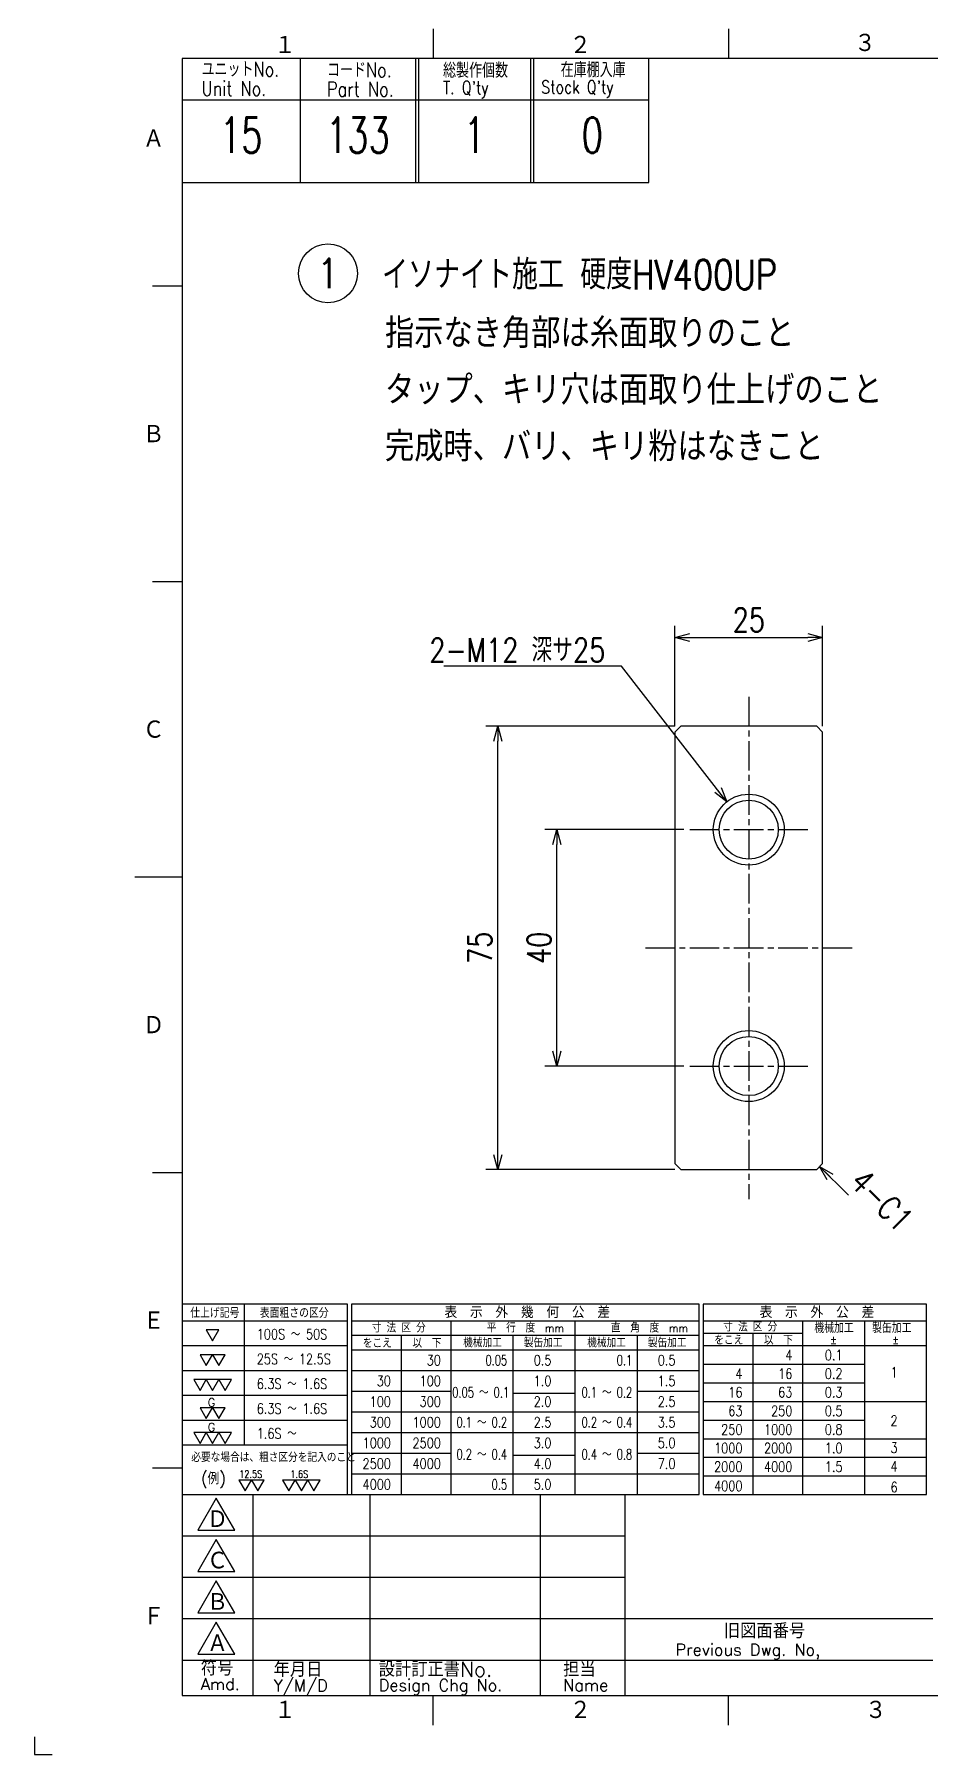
# Model space of a CAD drawing. Extents: x 0 to 420, y 0 to 594.
# Drawn here: x 0 to 151.5, y 0 to 291.1 of the extents above; entities that cross this region are included whole.
import ezdxf
from ezdxf.enums import TextEntityAlignment as Align

# ---------------------------------------------------------------- set-up
doc = ezdxf.new("R2010")
doc.units = 0
doc.linetypes.add('GEN7A', pattern=[7.5, 5, -0.75, 1, -0.75])
doc.layers.get('0').update_dxf_attribs({"linetype": 'CONTINUOUS'})
doc.layers.get('DEFPOINTS').update_dxf_attribs({"linetype": 'CONTINUOUS'})
for name, color, linetype in [('2', 5, 'CONTINUOUS'), ('4', 3, 'CONTINUOUS'), ('5', 3, 'CONTINUOUS'), ('6', 52, 'CONTINUOUS'), ('7A', 4, 'GEN7A'), ('RAHM2', 1, 'CONTINUOUS')]:
    doc.layers.add(name, color=color, linetype=linetype)
doc.styles.add('DIMENSION', font='monotxt.shx', dxfattribs={"bigfont": 'bigfont.shx'})
doc.styles.get("Standard").update_dxf_attribs({"font": 'romans.shx', "width": 0.8, "bigfont": 'extfont.shx'})
doc.dimstyles.new('GEN-ISO', dxfattribs={"dimtxt": 4, "dimasz": 2.5, "dimexe": 2, "dimexo": 1, "dimgap": 1, "dimtad": 3, "dimdec": 3, "dimrnd": 0.001, "dimdsep": 46, "dimtxsty": 'Standard', "dimblk": 'OPEN30', "dimcen": 0, "dimclrt": 52, "dimadec": 0, "dimazin": 0, "dimtp": 0.1, "dimtm": 0.1, "dimtfac": 0.6, "dimtdec": 3, "dimtmove": 0, "dimatfit": 3, "dimldrblk": 'OPEN30', "dimfxl": 1, "dimarcsym": 0})

# ---------------------------------------------------------------- blocks, each defined once
blk = doc.blocks.new('1A3ﾌﾞﾋﾝ')
at = {"layer": 'RAHM2', "color": 5, "linetype": 'Continuous'}
for p, q in [((67.5, 292), (67.5, 287)), ((117.5, 292), (117.5, 287)), ((410, 287), (25, 287)), ((25, 287), (25, 10)), ((104, 266), (104, 287)), ((25, 266), (64.5, 266)), ((64.5, 266), (104, 266)), ((20, 248.5), (25, 248.5)), ((20, 198.5), (25, 198.5)), ((17, 148.5), (25, 148.5)), ((20, 98.5), (25, 98.5)), ((20, 48.5), (25, 48.5)), ((25, 10), (410, 10)), ((67.5, 5), (67.5, 10)), ((117.5, 5), (117.5, 10)), ((0, 3), (0, 0)), ((0, 0), (3, 0))]:
    blk.add_line(p, q, dxfattribs=at)
at = {"layer": 'RAHM2', "color": 7, "linetype": 'Continuous'}
for p, q in [((45, 287), (45, 266)), ((64.5, 287), (64.5, 266)), ((65, 287), (65, 266)), ((84, 287), (84, 266)), ((84.5, 287), (84.5, 266)), ((25, 280), (64.5, 280)), ((64.5, 280), (104, 280)), ((25, 44), (100, 44)), ((37, 44), (37, 10)), ((56.8, 44), (56.8, 10)), ((85.6, 44), (85.6, 10)), ((100, 10), (100, 44)), ((25, 37), (100, 37)), ((25, 30), (100, 30)), ((25, 23), (100, 23)), ((100, 23), (152.05, 23)), ((25, 16), (100, 16)), ((100, 16), (152.05, 16))]:
    blk.add_line(p, q, dxfattribs=at)
for points in [[(30.79, 43.41), (27.65, 37.97), (33.92, 37.97)], [(30.79, 36.41), (27.65, 30.97), (33.92, 30.97)], [(30.79, 29.41), (27.65, 23.97), (33.92, 23.97)], [(30.79, 22.41), (27.65, 16.97), (33.92, 16.97)]]:
    blk.add_lwpolyline(points, close=True, dxfattribs=at)
at = {"layer": 'RAHM2', "color": 5, "linetype": 'Continuous'}
blk.add_text('３', height=3.31, dxfattribs=at).set_placement((140.6, 289.58), align=Align.MIDDLE)
for s, p in [('１', (40.6, 287.58)), ('２', (90.6, 287.58)), ('Ａ', (18.36, 271.74)), ('Ｂ', (18.36, 221.74)), ('Ｃ', (18.36, 171.74)), ('Ｄ', (18.36, 121.74)), ('Ｅ', (18.36, 71.74)), ('Ｆ', (18.36, 21.74)), ('１', (40.6, 5.87)), ('２', (90.6, 5.87)), ('３', (140.6, 5.87))]:
    blk.add_text(s, height=3.31, dxfattribs=at).set_placement(p)
at = {"layer": 'RAHM2', "color": 7, "linetype": 'Continuous', "width": 0.8}
for s, height, p in [('ユニットNo.', 2.5, (28.29, 283.92)), ('コードNo.', 2.5, (49.52, 283.81)), ('総製作個数', 2.5, (69.17, 283.72)), ('在庫棚入庫', 2.5, (89.08, 283.82)), ('Unit No.', 2.5, (28.29, 280.64)), ('Part No.', 2.5, (49.52, 280.53)), ("T. Q'ty", 2.2, (69.17, 280.96)), ("Stock Q'ty", 2.2, (85.8, 281.06))]:
    blk.add_text(s, height=height, dxfattribs=at).set_placement(p)
at = {"layer": 'RAHM2', "color": 7, "linetype": 'Continuous'}
for s, height, p in [('Ｄ', 3.2, (29.23, 38.2)), ('Ｃ', 3.2, (29.23, 31.2)), ('Ｂ', 3.2, (29.23, 24.2)), ('旧図面番号', 2.5, (116.71, 19.69)), ('Ａ', 3.2, (29.23, 17.2)), ('Previous Dwg. No,', 2, (108.5, 16.75)), ('符号', 2.5, (28.17, 13.37)), ('年月日', 2.5, (40.49, 13.14)), ('設計訂正書No.', 2.5, (58.29, 13.18)), ('担当', 2.5, (89.5, 13.18)), ('Amd.', 2, (28.17, 10.93)), ('Y/M/D', 2, (40.49, 10.7)), ('Design Chg No.', 2, (58.29, 10.75)), ('Name', 2, (89.5, 10.75))]:
    blk.add_text(s, height=height, dxfattribs=at).set_placement(p)
at = {"layer": 'RAHM2', "color": 5, "linetype": 'Continuous', "width": 0.7}
for tag, p in [('HEADER3', (35, 274.01)), ('HEADER4', (54.75, 274)), ('HEADER15', (74.49, 274)), ('HEADER16', (94.43, 274))]:
    blk.add_attdef(tag, text='', height=6, dxfattribs=at).set_placement(p, align=Align.MIDDLE)
at = {"layer": 'RAHM2', "color": 7, "linetype": 'Continuous'}
blk.add_attdef('HEADER5', text='', height=2.5, dxfattribs=at).set_placement((63.69, 267.1), align=Align.BOTTOM_RIGHT)
for tag, height, width, p in [('HEADER25', 3.2, 0.63, (46.91, 40.38)), ('HEADER23', 3.33, 0.8, (71.4, 40.2)), ('HEADER24', 3.5, 0.8, (92.57, 40.22)), ('HEADER1', 5, 0.9, (359.12, 40.15)), ('HEADER7', 5, 0.8, (174.38, 35.8)), ('GEN-TITLE-SCA', 4, 0.85, (261.79, 35.85)), ('HEADER22', 3.2, 0.63, (46.91, 33.38)), ('HEADER21', 3.5, 0.8, (92.57, 33.22)), ('HEADER20', 3.33, 0.8, (71.4, 33.2)), ('HEADER2', 6, 0.9, (358.89, 31.68)), ('HEADER19', 3.2, 0.63, (46.91, 26.38)), ('HEADER17', 3.33, 0.8, (71.4, 26.2)), ('HEADER18', 3.5, 0.8, (92.57, 26.22)), ('HEADER11', 3.2, 0.63, (46.91, 19.38)), ('HEADER9', 3.33, 0.8, (71.4, 19.2)), ('HEADER10', 3.5, 0.8, (92.57, 19.22)), ('HEADER14', 3.31, 0.8, (126.54, 12.82))]:
    blk.add_attdef(tag, text='', height=height, dxfattribs=dict(at, width=width)).set_placement(p, align=Align.MIDDLE)
for tag, p in [('HEADER27', (232.45, 36.09)), ('HEADER26', (247.07, 36.09))]:
    blk.add_attdef(tag, text='', height=4, dxfattribs=at).set_placement(p, align=Align.MIDDLE)
at = {"layer": 'RAHM2', "color": 7, "linetype": 'Continuous', "width": 0.8}
blk.add_attdef('GEN-TITLE-DAT', text='', height=3.5, dxfattribs=at).set_placement((275.35, 34.1), align=Align.BOTTOM_LEFT)
at = {"layer": 'RAHM2', "color": 5, "linetype": 'Continuous'}
blk.add_attdef('HEADER6', text='', height=5.8, dxfattribs=at).set_placement((207.09, 13.03), align=Align.BOTTOM_RIGHT)
at = {"layer": 'RAHM2', "color": 5, "linetype": 'Continuous', "style": 'DIMENSION', "width": 1.2}
for tag, p in [('HEADER13', (213.56, 11.75)), ('HEADER12', (247.26, 11.72)), ('GEN-TITLE-DWG', (316.79, 11.74))]:
    blk.add_attdef(tag, text='', height=7.02, dxfattribs=at).set_placement(p, align=Align.BOTTOM_LEFT)
at = {"layer": 'RAHM2', "color": 5, "linetype": 'Continuous', "style": 'DIMENSION'}
blk.add_attdef('HEADER8', text='', height=7.02, dxfattribs=at).set_placement((408.58, 11.71), align=Align.BOTTOM_RIGHT)
blk = doc.blocks.new('GENBALLOON1')
blk.add_circle((0, 0), 5)
at = {"flags": 1}
blk.add_attdef('GEN_PARENT', text='', height=2.5, dxfattribs=at).set_placement((0, 0), align=Align.MIDDLE)
blk.add_attdef('REF_NO', text='', height=3.5).set_placement((0, 0), align=Align.MIDDLE)
at = {"color": 7, "flags": 1}
for tag, p in [('5GENINF', (6.43, 0.96)), ('6GENINF', (6.43, 0.63)), ('7GENINF', (6.43, 0.3)), ('8GENINF', (6.43, -0.04)), ('9GENINF', (6.43, -0.37)), ('3GENINF', (6.43, -2.34)), ('4GENINF', (6.43, -2.67)), ('10GENINF', (6.43, -0.7)), ('11GENINF', (6.43, -1)), ('12GENINF', (6.43, -1.34)), ('13GENINF', (6.43, -1.67)), ('14GENINF', (6.43, -2)), ('15GENINF', (6.43, -3)), ('20GENINF', (6.43, -4.7)), ('21GENINF', (6.43, -5.04)), ('22GENINF', (6.43, -5.37)), ('16GENINF', (6.43, -3.34)), ('17GENINF', (6.43, -3.7)), ('18GENINF', (6.43, -4.04)), ('19GENINF', (6.43, -4.37))]:
    blk.add_attdef(tag, p, '', height=0.2, dxfattribs=at)
blk = doc.blocks.new('A$C2A7F1BD4')
for p, q in [((10.5, 32.2), (10.5, 8.4)), ((0, 29.4), (28, 29.4)), ((28.7, 29.4), (87.5, 29.4)), ((45.5, 29.4), (45.5, 0)), ((66.5, 29.4), (66.5, 0)), ((88.2, 29.4), (126, 29.4)), ((105, 29.4), (105, 0)), ((115.5, 29.4), (115.5, 0)), ((28.7, 26.95), (87.5, 26.95)), ((37.1, 26.95), (37.1, 0)), ((56, 26.95), (56, 0)), ((77, 26.95), (77, 0)), ((88.2, 27.3), (105, 27.3)), ((96.6, 27.3), (96.6, 0)), ((28.7, 24.5), (87.5, 24.5)), ((88.2, 25.2), (126, 25.2)), ((0, 8.4), (28, 8.4))]:
    blk.add_line(p, q)
for points in [[(5.16, 26.02), (6.22, 27.86), (4.1, 27.86), (5.16, 26.02)], [(4.1, 21.82), (5.16, 23.66), (3.04, 23.66), (4.1, 21.82)], [(6.22, 21.82), (7.28, 23.66), (5.16, 23.66), (6.22, 21.82)], [(3.04, 17.62), (4.1, 19.46), (1.98, 19.46), (3.04, 17.62)], [(5.16, 17.62), (6.22, 19.46), (4.1, 19.46), (5.16, 17.62)], [(7.28, 17.62), (8.35, 19.46), (6.22, 19.46), (7.28, 17.62)], [(4.1, 12.86), (5.16, 14.69), (3.04, 14.69), (4.1, 12.86)], [(6.22, 12.86), (7.28, 14.69), (5.16, 14.69), (6.22, 12.86)], [(3.04, 8.66), (4.1, 10.49), (1.98, 10.49), (3.04, 8.66)], [(5.16, 8.66), (6.22, 10.49), (4.1, 10.49), (5.16, 8.66)], [(7.28, 8.66), (8.35, 10.49), (6.22, 10.49), (7.28, 8.66)], [(10.7, 0.61), (11.76, 2.45), (9.63, 2.45), (10.7, 0.61)], [(12.82, 0.61), (13.88, 2.45), (11.76, 2.45), (12.82, 0.61)], [(18.07, 0.61), (19.13, 2.45), (17.01, 2.45), (18.07, 0.61)], [(20.19, 0.61), (21.26, 2.45), (19.13, 2.45), (20.19, 0.61)], [(22.32, 0.61), (23.38, 2.45), (21.26, 2.45), (22.32, 0.61)]]:
    blk.add_lwpolyline(points, close=True)
at = {"layer": '2'}
for points in [[(0, 0), (28, 0), (28, 32.2), (0, 32.2)], [(28.7, 0), (87.5, 0), (87.5, 32.2), (28.7, 32.2)], [(88.2, 0), (126, 0), (126, 32.2), (88.2, 32.2)]]:
    blk.add_lwpolyline(points, close=True, dxfattribs=at)
at = {"layer": '4'}
for p, q in [((0, 25.2), (28, 25.2)), ((0, 21), (28, 21)), ((28.7, 21), (87.5, 21)), ((88.2, 22.05), (115.5, 22.05)), ((28.7, 17.5), (45.5, 17.5)), ((77, 17.5), (87.5, 17.5)), ((88.2, 18.9), (115.5, 18.9)), ((0, 16.8), (28, 16.8)), ((56, 17.15), (66.5, 17.15)), ((88.2, 15.75), (126, 15.75)), ((0, 12.6), (28, 12.6)), ((28.7, 14), (87.5, 14)), ((88.2, 12.6), (115.5, 12.6)), ((28.7, 10.5), (87.5, 10.5)), ((88.2, 9.45), (126, 9.45)), ((28.7, 7), (45.5, 7)), ((56, 6.65), (66.5, 6.65)), ((77, 7), (87.5, 7)), ((88.2, 6.3), (126, 6.3)), ((28.7, 3.5), (87.5, 3.5)), ((88.2, 3.15), (126, 3.15))]:
    blk.add_line(p, q, dxfattribs=at)
for s, p in [('表\u3000示\u3000外\u3000幾\u3000何\u3000公\u3000差', (58.43, 29.86)), ('表\u3000示\u3000外\u3000公\u3000差', (107.45, 29.86))]:
    blk.add_text(s, height=1.96).set_placement(p, align=Align.CENTER)
at = {"width": 0.9}
for s, height, p in [('仕上げ記号', 1.54, (5.53, 29.91)), ('表面粗さの区分', 1.54, (18.98, 29.91)), ('寸 法 区 分', 1.4, (96.17, 27.62)), ('機械加工', 1.61, (110.35, 27.35)), ('製缶加工', 1.61, (120.13, 27.35)), ('をこえ', 1.4, (33.04, 24.85)), ('寸 法 区 分', 1.4, (36.67, 27.45)), ('以\u3000下', 1.4, (41.44, 24.85)), ('機械加工', 1.4, (50.85, 24.93)), ('平\u3000行\u3000度\u3000mm', 1.4, (58.11, 27.45)), ('製缶加工', 1.4, (61.11, 24.93)), ('機械加工', 1.4, (71.85, 24.93)), ('直\u3000角\u3000度\u3000mm', 1.4, (79.11, 27.45)), ('製缶加工', 1.4, (82.11, 24.93)), ('をこえ', 1.4, (92.54, 25.38)), ('以\u3000下', 1.4, (100.94, 25.38)), ('%%P', 1.4, (110.27, 25.48)), ('%%P', 1.4, (120.77, 25.48))]:
    blk.add_text(s, height=height, dxfattribs=at).set_placement(p, align=Align.CENTER)
for s, height, width, p in [('100S ～ 50S', 1.75, 0.8, (12.64, 26.26)), ('25S ～ 12.5S', 1.75, 0.8, (12.64, 22.06)), ('0.1', 1.75, 0.8, (108.79, 22.73)), ('0.2', 1.75, 0.8, (108.79, 19.58)), ('1', 1.75, 0.8, (119.92, 19.81)), ('6.3S ～ 1.6S', 1.75, 0.8, (12.64, 17.86)), ('0.3', 1.75, 0.8, (108.79, 16.43)), ('6.3S ～ 1.6S', 1.75, 0.8, (12.64, 13.66)), ('0.5', 1.75, 0.8, (108.79, 13.28)), ('0.8', 1.75, 0.8, (108.79, 10.13)), ('2', 1.75, 0.8, (119.92, 11.65)), ('1.6S ～ ', 1.75, 0.8, (12.64, 9.46)), ('3', 1.75, 0.8, (119.92, 7.04)), ('必要な場合は、粗さ区分を記入のこと', 1.4, 0.9, (1.56, 5.54)), ('1.0', 1.75, 0.8, (108.79, 6.98)), ('(例)', 2, 0.9, (3.23, 1.73)), ('12.5S', 1.26, 0.8, (9.67, 2.83)), ('1.6S', 1.26, 0.8, (18.32, 2.83)), ('1.5', 1.75, 0.8, (108.79, 3.83)), ('4', 1.75, 0.8, (119.92, 3.89)), ('6', 1.75, 0.8, (119.92, 0.39))]:
    blk.add_text(s, height=height, dxfattribs=dict(width=width)).set_placement(p)
for s, width, p in [('30', 0.8, (43.8, 21.85)), ('0.05', 0.7, (55.02, 21.85)), ('0.5', 0.8, (62.51, 21.85)), ('0.1', 0.7, (76.19, 21.85)), ('0.5', 0.8, (83.51, 21.85)), ('4', 0.8, (103.3, 22.73)), ('4', 0.8, (94.85, 19.58)), ('16', 0.8, (103.3, 19.58)), ('30', 0.8, (35.35, 18.35)), ('100', 0.8, (43.8, 18.35)), ('0.05 ～ 0.1', 0.7, (55.36, 16.42)), ('1.0', 0.8, (62.51, 18.35)), ('0.1 ～ 0.2', 0.7, (76.19, 16.42)), ('1.5', 0.8, (83.51, 18.35)), ('16', 0.8, (94.85, 16.43)), ('63', 0.8, (103.3, 16.43)), ('100', 0.8, (35.35, 14.85)), ('300', 0.8, (43.8, 14.85)), ('2.0', 0.8, (62.51, 14.85)), ('2.5', 0.8, (83.51, 14.85)), ('63', 0.8, (94.85, 13.28)), ('250', 0.8, (103.3, 13.28)), ('300', 0.8, (35.35, 11.35)), ('1000', 0.8, (43.8, 11.35)), ('0.1 ～ 0.2', 0.7, (55.02, 11.35)), ('2.5', 0.8, (62.51, 11.35)), ('0.2 ～ 0.4', 0.7, (76.19, 11.35)), ('3.5', 0.8, (83.51, 11.35)), ('250', 0.8, (94.85, 10.13)), ('1000', 0.8, (103.3, 10.13)), ('1000', 0.8, (35.35, 7.85)), ('2500', 0.8, (43.8, 7.85)), ('3.0', 0.8, (62.51, 7.85)), ('5.0', 0.8, (83.51, 7.85)), ('2500', 0.8, (35.35, 4.35)), ('4000', 0.8, (43.8, 4.35)), ('0.2 ～ 0.4', 0.7, (55.02, 5.93)), ('4.0', 0.8, (62.51, 4.35)), ('0.4 ～ 0.8', 0.7, (76.19, 5.93)), ('7.0', 0.8, (83.51, 4.35)), ('1000', 0.8, (94.85, 6.98)), ('2000', 0.8, (103.3, 6.98)), ('2000', 0.8, (94.85, 3.83)), ('4000', 0.8, (103.3, 3.83)), ('4000', 0.8, (35.35, 0.85)), ('0.5', 0.7, (55.02, 0.85)), ('5.0', 0.8, (62.51, 0.85)), ('4000', 0.8, (94.85, 0.58))]:
    blk.add_text(s, height=1.75, dxfattribs=dict(width=width)).set_placement(p, align=Align.RIGHT)
for p in [(5.6, 14.89), (5.6, 10.69)]:
    blk.add_text('G', height=1.4).set_placement(p, align=Align.RIGHT)
blk = doc.blocks.new('_Open30')
at = {"color": 0, "linetype": 'ByBlock', "lineweight": -2}
for p, q in [((-1, 0.27), (0, 0)), ((0, 0), (-1, -0.27)), ((0, 0), (-1, 0))]:
    blk.add_line(p, q, dxfattribs=at)
blk = doc.blocks.new('*D13')
at = {"layer": '5', "color": 0, "lineweight": -2, "transparency": 16777216}
for p, q in [((108.42, 174), (76.42, 174)), ((78.42, 101.5), (78.42, 171.5)), ((108.42, 99), (76.42, 99))]:
    blk.add_line(p, q, dxfattribs=at)
at = {"layer": 'DEFPOINTS', "color": 0, "transparency": 16777216}
for p in [(78.42, 174), (109.42, 174), (109.42, 99)]:
    blk.add_point(p, dxfattribs=at)
at = {"layer": '5', "color": 0, "lineweight": -2, "transparency": 16777216, "xscale": 2.5, "yscale": 2.5, "zscale": 2.5}
for p, rotation in [((78.42, 174), 90), ((78.42, 99), 270)]:
    blk.add_blockref('_Open30', p, dxfattribs=dict(at, rotation=rotation))
at = {"layer": '5', "color": 52, "transparency": 16777216, "insert": (75.42, 136.5), "char_height": 4, "attachment_point": 5, "rotation": 90}
blk.add_mtext('75', dxfattribs=at)
blk = doc.blocks.new('*D14')
at = {"layer": '5', "color": 0, "lineweight": -2, "transparency": 16777216}
for p, q in [((108.42, 174), (108.42, 191)), ((133.42, 174), (133.42, 191)), ((110.92, 189), (130.92, 189))]:
    blk.add_line(p, q, dxfattribs=at)
at = {"layer": 'DEFPOINTS', "color": 0, "transparency": 16777216}
for p in [(133.42, 189), (108.42, 173), (133.42, 173)]:
    blk.add_point(p, dxfattribs=at)
at = {"layer": '5', "color": 0, "lineweight": -2, "transparency": 16777216, "xscale": 2.5, "yscale": 2.5, "zscale": 2.5, "rotation": 180}
blk.add_blockref('_Open30', (108.42, 189), dxfattribs=at)
at = {"layer": '5', "color": 0, "lineweight": -2, "transparency": 16777216, "xscale": 2.5, "yscale": 2.5, "zscale": 2.5}
blk.add_blockref('_Open30', (133.42, 189), dxfattribs=at)
at = {"layer": '5', "color": 52, "transparency": 16777216, "insert": (120.92, 192), "char_height": 4, "attachment_point": 5}
blk.add_mtext('25 ', dxfattribs=at)
blk = doc.blocks.new('*D22')
at = {"layer": '5', "color": 0, "lineweight": -2, "transparency": 16777216}
for p, q in [((109.92, 156.5), (86.42, 156.5)), ((88.42, 119), (88.42, 154)), ((109.92, 116.5), (86.42, 116.5))]:
    blk.add_line(p, q, dxfattribs=at)
at = {"layer": 'DEFPOINTS', "color": 0, "transparency": 16777216}
for p in [(88.42, 156.5), (110.92, 156.5), (110.92, 116.5)]:
    blk.add_point(p, dxfattribs=at)
at = {"layer": '5', "color": 0, "lineweight": -2, "transparency": 16777216, "xscale": 2.5, "yscale": 2.5, "zscale": 2.5}
for p, rotation in [((88.42, 156.5), 90), ((88.42, 116.5), 270)]:
    blk.add_blockref('_Open30', p, dxfattribs=dict(at, rotation=rotation))
at = {"layer": '5', "color": 52, "transparency": 16777216, "insert": (85.42, 136.5), "char_height": 4, "attachment_point": 5, "rotation": 90}
blk.add_mtext('40', dxfattribs=at)

msp = doc.modelspace()

# ---------------------------------------------------------------- linework, layer by layer
at = {"layer": '2'}
for p, q in [((109.4168, 174.0013), (108.4168, 173.0013)), ((108.4168, 173.0013), (108.4168, 100.0013)), ((132.4168, 174.0013), (109.4168, 174.0013)), ((132.4168, 174.0013), (133.4168, 173.0013)), ((133.4168, 100.0013), (133.4168, 173.0013)), ((108.4168, 100.0013), (109.4168, 99.0013)), ((109.4168, 99.0013), (132.4168, 99.0013)), ((132.4168, 99.0013), (133.4168, 100.0013))]:
    msp.add_line(p, q, dxfattribs=at)
for centre in [(120.9168, 156.5013), (120.9168, 116.5013)]:
    msp.add_circle(centre, 5, dxfattribs=at)
at = {"layer": '4'}
for centre in [(120.9168, 156.5013), (120.9168, 116.5013)]:
    msp.add_circle(centre, 6, dxfattribs=at)
at = {"layer": '7A'}
for p, q in [((120.9168, 179.0013), (120.9168, 94.0013)), ((110.9168, 156.5013), (130.9168, 156.5013)), ((103.4168, 136.5013), (138.4168, 136.5013)), ((110.9168, 116.5013), (130.9168, 116.5013))]:
    msp.add_line(p, q, dxfattribs=at)

# ---------------------------------------------------------------- block references
at = {"layer": '2'}
ref = msp.add_blockref('1A3ﾌﾞﾋﾝ', (0, 0), dxfattribs=at)
ref.add_attrib('HEADER3', '15', dxfattribs={"layer": 'RAHM2', "color": 5, "linetype": 'Continuous', "height": 6, "width": 0.7}).set_placement((35.0039, 274.0069), align=Align.MIDDLE)
ref.add_attrib('HEADER4', '133', dxfattribs={"layer": 'RAHM2', "color": 5, "linetype": 'Continuous', "height": 6, "width": 0.7}).set_placement((54.7539, 274), align=Align.MIDDLE)
ref.add_attrib('HEADER15', '1', dxfattribs={"layer": 'RAHM2', "color": 5, "linetype": 'Continuous', "height": 6, "width": 0.7}).set_placement((74.489, 274), align=Align.MIDDLE)
ref.add_attrib('HEADER16', '0', dxfattribs={"layer": 'RAHM2', "color": 5, "linetype": 'Continuous', "height": 6, "width": 0.7}).set_placement((94.4307, 274), align=Align.MIDDLE)
at = {"layer": '5'}
ref = msp.add_blockref('GENBALLOON1', (49.6927, 250.6301), dxfattribs=at)
ref.add_attrib('REF_NO', '1', dxfattribs={"color": 7, "height": 5, "width": 0.9}).set_placement((49.6927, 250.6301), align=Align.MIDDLE_CENTER)
at = {"layer": '6'}
msp.add_blockref('A$C2A7F1BD4', (25, 44), dxfattribs=at)

# ---------------------------------------------------------------- texts
at = {"layer": '5', "color": 52, "insert": (66.846, 186.8843), "char_height": 4, "attachment_point": 4}
msp.add_mtext('2-M12 深サ25', dxfattribs=at)
at = {"layer": '6'}
for s, width, p in [('イソナイト施工 硬度HV400UP', 0.8, (58.8463, 247.9189)), ('指示なき角部は糸面取りのこと', 0.9, (59.3466, 238.0104)), ('タップ、キリ穴は面取り仕上げのこと', 0.9, (59.3466, 228.4104)), ('完成時、バリ、キリ粉はなきこと', 0.9, (59.3466, 218.8104))]:
    msp.add_text(s, height=5, dxfattribs=dict(at, width=width)).set_placement(p)
at = {"layer": '6', "width": 0.8}
msp.add_text('4-C1', height=4, rotation=315, dxfattribs=at).set_placement((137.8065, 96.5821))

# ---------------------------------------------------------------- dimensions: what is measured, and where the dimension line sits
at = {"layer": '5'}
dim = msp.add_linear_dim(base=(133.4168, 189.0013), p1=(108.4168, 173.0013), p2=(133.4168, 173.0013), text='<> ', dimstyle='GEN-ISO', override={"dimtmove": 2}, dxfattribs=at)
dim.commit()
dim.dimension.update_dxf_attribs({"geometry": '*D14', "text_midpoint": (120.9168, 192.0013)})
for base, p1, p2, picture, middle in [((78.4168, 174.0013), (109.4168, 99.0013), (109.4168, 174.0013), '*D13', (75.4168, 136.5013)), ((88.4168, 156.5013), (110.9168, 116.5013), (110.9168, 156.5013), '*D22', (85.4168, 136.5013))]:
    dim = msp.add_linear_dim(base=base, p1=p1, p2=p2, angle=90, dimstyle='GEN-ISO', dxfattribs=at)
    dim.commit()
    dim.dimension.update_dxf_attribs({"geometry": picture, "text_midpoint": middle})

# ---------------------------------------------------------------- leaders
at = {"layer": '5', "annotation_type": 0, "has_hookline": 1, "hookline_direction": 1, "text_width": 26.5752}
msp.add_leader([(117.2311, 161.2358), (99.3947, 184.1482), (96.8947, 184.1482)], dimstyle='GEN-ISO', dxfattribs=at)
at = {"layer": '5'}
msp.add_leader([(132.9168, 99.5013), (137.7769, 94.6412)], dimstyle='GEN-ISO', dxfattribs=at)

doc.saveas('drawing.dxf')
